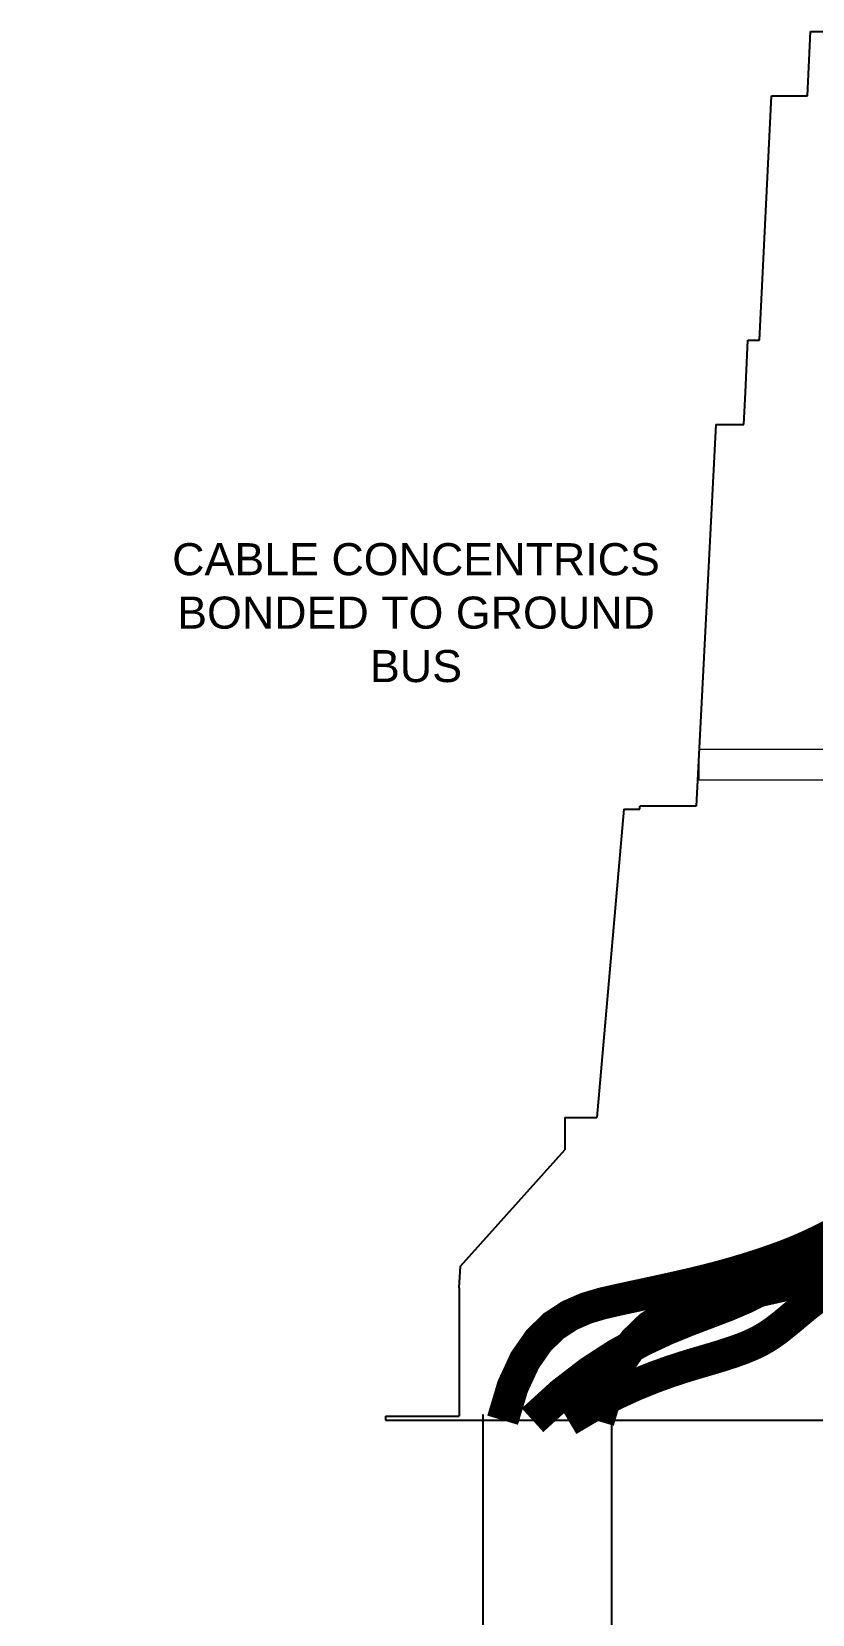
# Model space of a CAD drawing. Header units: feet. Extents: x -208 to 2089, y -974 to 342.
# Drawn here: x 1507.1 to 1555.8, y -569.6 to -470.8 of the extents above; entities that cross this region are included whole.
import ezdxf
from ezdxf import colors
from ezdxf.entities.mleader import LeaderData, LeaderLine
from ezdxf.math import Vec2, Vec3

# ---------------------------------------------------------------- set-up
doc = ezdxf.new("R2010")
doc.units = ezdxf.units.FT
doc.header["$MEASUREMENT"] = 0
for name, color, linetype in [('CABLE', 2, 'Continuous'), ('EQUIPMENT', 6, 'Continuous'), ('TEXT', 1, 'Continuous')]:
    doc.layers.add(name, color=color, linetype=linetype)
doc.layers.add('CONDUIT', color=6, linetype='Continuous', lineweight=18)
doc.styles.add('NEI-A', font='arial.ttf', dxfattribs={"height": 0.1})

msp = doc.modelspace()

# ---------------------------------------------------------------- linework, layer by layer
at = {"layer": 'CABLE', "const_width": 2}
for points in [[(1557.03046, -545.86874), (1556.75189, -546.00668), (1556.46961, -546.14709), (1556.17813, -546.29065), (1555.87191, -546.43804), (1555.54547, -546.58994), (1555.19328, -546.74703), (1554.80984, -546.90999), (1554.38962, -547.0795), (1553.92868, -547.25583), (1553.4292, -547.43763), (1552.89493, -547.62312), (1552.32962, -547.81055), (1551.73701, -547.99815), (1551.12084, -548.18415), (1550.48486, -548.36679), (1549.83281, -548.54429), (1549.16681, -548.71565), (1548.48246, -548.88281), (1547.77373, -549.04849), (1547.03459, -549.21538), (1546.25901, -549.3862), (1545.44096, -549.56364), (1544.57441, -549.75041), (1543.65334, -549.94922), (1542.67732, -550.17285), (1541.66834, -550.47435), (1540.65402, -550.91688), (1539.66195, -551.56358), (1538.71973, -552.47759), (1537.85498, -553.72206), (1537.09528, -555.36012), (1536.46825, -557.45492)], [(1556.87349, -546.2536), (1556.38175, -546.63002), (1555.89208, -547.01462), (1555.40491, -547.4053), (1554.90457, -547.80148), (1554.37141, -548.20292), (1553.78575, -548.60943), (1553.12793, -549.02078), (1552.37829, -549.43676), (1551.51715, -549.85715), (1550.52486, -550.28174), (1549.38727, -550.71743), (1548.11233, -551.19968), (1546.71354, -551.77106), (1545.20438, -552.47414), (1543.59832, -553.35149), (1541.90885, -554.44569), (1540.14945, -555.79931), (1538.33361, -557.45492)], [(1557.09911, -548.24448), (1556.46313, -548.42712), (1555.81108, -548.60462), (1555.14508, -548.77598), (1554.46073, -548.94314), (1553.752, -549.10882), (1553.01286, -549.27571), (1552.23728, -549.44653), (1551.41923, -549.62397), (1550.55268, -549.81075), (1549.63161, -550.00956), (1548.65559, -550.23318), (1547.64661, -550.53468), (1546.63229, -550.97722), (1545.64022, -551.62391), (1544.698, -552.53792), (1543.83325, -553.78239), (1543.07355, -555.42045), (1542.44652, -557.51526)], [(1557.04104, -549.11696), (1556.69352, -549.35669), (1556.35511, -549.59814), (1556.02647, -549.84056), (1555.70827, -550.08323), (1555.40116, -550.32541), (1555.10531, -550.56629), (1554.81884, -550.80467), (1554.53935, -551.03927), (1554.26448, -551.26881), (1553.99184, -551.492), (1553.71903, -551.70756), (1553.44369, -551.91422), (1553.16342, -552.11068), (1552.8742, -552.2965), (1552.56541, -552.47456), (1552.22481, -552.64857), (1551.84013, -552.82226), (1551.39912, -552.99934), (1550.88953, -553.18352), (1550.2991, -553.37852), (1549.61558, -553.58805), (1548.82911, -553.81822), (1547.93948, -554.08467), (1546.94889, -554.40543), (1545.85951, -554.79854), (1544.67356, -555.28201), (1543.3932, -555.87387), (1542.02064, -556.59217), (1540.55806, -557.45492)]]:
    msp.add_lwpolyline(points, dxfattribs=at)
at = {"layer": 'CONDUIT'}
msp.add_lwpolyline([(1548.72991, -515.58963), (1653.30236, -515.58963), (1653.30236, -517.52662), (1548.72991, -517.52662)], close=True, dxfattribs=at)
at = {"layer": 'EQUIPMENT'}
for p, q in [((1555.48987, -474.84242), (1555.67663, -470.82904)), ((1555.67663, -470.82904), (1646.39612, -470.82904)), ((1552.503, -490.07973), (1553.24979, -474.8427)), ((1553.24979, -474.8427), (1555.48987, -474.84242)), ((1551.61649, -493.34661), (1551.75649, -490.07973)), ((1551.75649, -490.07973), (1552.503, -490.07973)), ((1551.51419, -495.32947), (1551.61649, -493.34661)), ((1549.7729, -495.32992), (1548.53638, -519.14344)), ((1549.7729, -495.32992), (1551.51419, -495.32947)), ((1544.03638, -519.32992), (1542.34888, -538.57992)), ((1544.03638, -519.32992), (1545.03638, -519.32992)), ((1548.53638, -519.14344), (1545.03638, -519.14344)), ((1545.03638, -519.32992), (1545.03638, -519.14344)), ((1540.34888, -538.57992), (1542.34888, -538.57992)), ((1540.34888, -538.57992), (1540.34888, -540.57992)), ((1533.84888, -547.84612), (1540.34888, -540.57992)), ((1533.74906, -549.20492), (1533.84888, -547.84612)), ((1533.75052, -549.20492), (1533.74979, -557.20492)), ((1529.16138, -557.20492), (1529.16138, -557.45492)), ((1529.16138, -557.20492), (1533.74979, -557.20492)), ((1529.16138, -557.45492), (1672.91138, -557.45492))]:
    msp.add_line(p, q, dxfattribs=at)
for points in [[(1522.51007, -590.57431), (1530.63617, -582.7964, 0.20460743), (1535.26426, -571.96019), (1535.26426, -557.10501)], [(1543.26426, -557.10501), (1543.26426, -575.37695, -0.20460743), (1538.63617, -586.21316), (1528.03964, -596.35565)]]:
    msp.add_lwpolyline(points, format="xyb", dxfattribs=at)

# ---------------------------------------------------------------- texts
at = {"layer": 'TEXT', "insert": (1531.06585, -502.73918), "char_height": 2, "attachment_point": 2, "style": 'NEI-A'}
msp.add_mtext_dynamic_manual_height_columns('CABLE CONCENTRICS BONDED TO GROUND BUS', width=31.334284, gutter_width=1, heights=[0], dxfattribs=at)

# ---------------------------------------------------------------- leaders
at = {"layer": 'TEXT'}
ml = msp.add_multileader_mtext('Standard', dxfattribs=at)
ml.set_content('7#8 COPPER CLAD STEEL STRANDED GROUND RING', color=256, style='NEI-A')
ml.set_leader_properties()
ml.build(insert=Vec2(0, 0))
ml.multileader.update_dxf_attribs({"dogleg_length": 0.0625, "arrow_head_size": 2.14436, "scale": 20})
ctx = ml.context
ctx.base_point, ctx.scale, ctx.char_height, ctx.arrow_head_size, ctx.landing_gap_size, ctx.plane_origin = Vec3(1079.78061, -491.31979), 20, 2, 2.14436, 1.28662, Vec3(1032.74096, -533.77717)
notes = []
notes.append((ctx, [(0, (1, 1, 0), (1078.70843, -491.31979), (1, 0), 1.07218, [(0, [(1072.34055, -502.99793)], 0, [])])]))
ctx.mtext.insert, ctx.mtext.width, ctx.mtext.defined_height, ctx.mtext.line_spacing_factor, ctx.mtext.flow_direction = Vec3(1081.06723, -490.30274), 25.6320738, 4.77359, 0.9, 5
for ctx, leaders in notes:
    for number, flags, end, landing, length, lines in leaders:
        leader = LeaderData()
        leader.index, (leader.has_last_leader_line, leader.has_dogleg_vector, leader.attachment_direction) = number, flags
        leader.last_leader_point, leader.dogleg_vector, leader.dogleg_length = Vec3(end), Vec3(landing), length
        for number, points, colour, breaks in lines:
            line = LeaderLine()
            line.index, line.vertices, line.color, line.breaks = number, Vec3.list(points), colors.encode_raw_color(colour), breaks
            leader.lines.append(line)
        ctx.leaders.append(leader)

doc.saveas('drawing.dxf')
